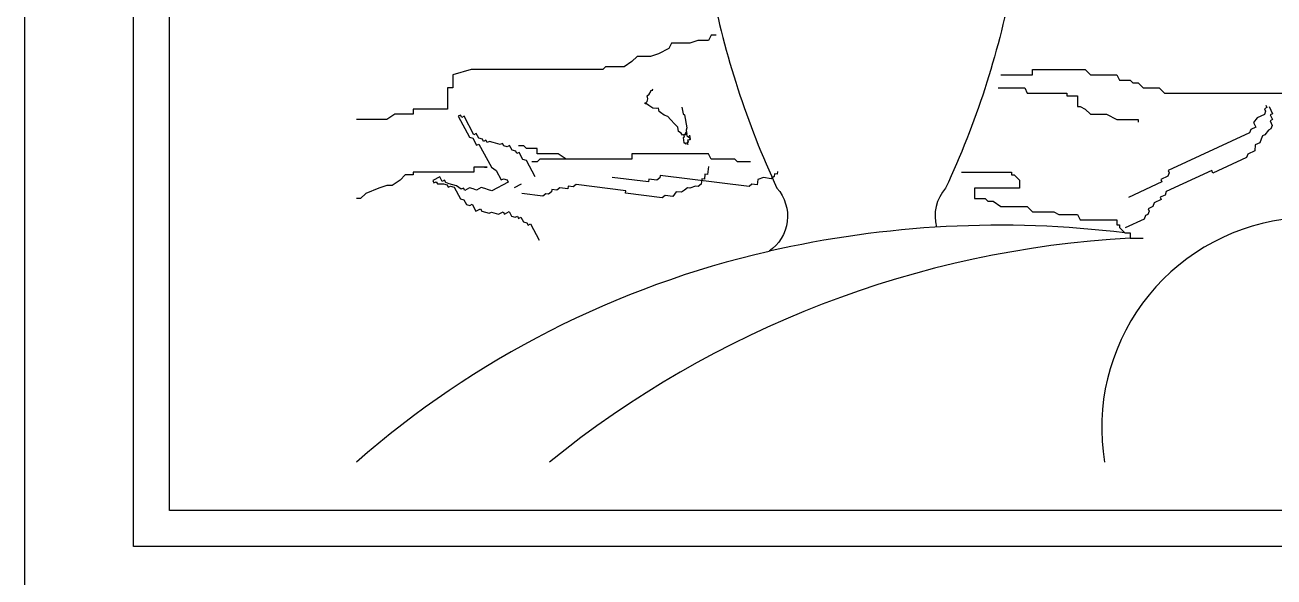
# Model space of a CAD drawing. Extents: x 4356 to 9625, y 5102 to 8915.
# Drawn here: x 5663.7 to 6009.5, y 7133.2 to 7286.1 of the extents above; entities that cross this region are included whole.
import ezdxf

# ---------------------------------------------------------------- set-up
doc = ezdxf.new("R2010")
doc.units = 0
doc.header["$LTSCALE"] = 10
doc.header["$MEASUREMENT"] = 0
for name, color, linetype in [('3', 3, 'CONTINUOUS'), ('4', 4, 'CONTINUOUS'), ('7', 7, 'CONTINUOUS')]:
    doc.layers.add(name, color=color, linetype=linetype)

# ---------------------------------------------------------------- blocks, each defined once
blk = doc.blocks.new('A$C1BAB2036')
at = {"layer": '3', "color": 3}
for p, q in [((191.38, 171.56), (189.92, 171.56)), ((184.13, 142.69), (183.83, 142.63)), ((183.91, 143.89), (184.13, 142.69)), ((141.76, 136.54), (140.3, 136.54)), ((142.49, 137.27), (141.76, 136.54)), ((152.71, 137.27), (142.49, 137.27)), ((137.39, 130.34), (135.45, 129.31))]:
    blk.add_line(p, q, dxfattribs=at)
at = {"layer": '3'}
blk.add_lwpolyline([(421.99, 450.6), (421.99, 40), (40, 40), (40, 450.6)], close=True, dxfattribs=at)
at = {"layer": '3', "color": 3}
for points in [[(231.5, 219.71, 0.59451), (189.92, 185.42, 0.061301), (208.16, 129.24, -1.493799)], [(231.5, 219.71, -0.59451), (273.09, 185.42, -0.061301), (254.85, 129.24, 1.493799)], [(208.16, 129.24, -0.449066), (205.97, 111.73, -0.239284)], [(254.85, 129.24, 0.24985), (252.32, 118.43, 0.239284)]]:
    blk.add_lwpolyline(points, format="xyb", dxfattribs=at)
for points in [[(189.92, 171.56), (189.19, 170.1), (186.27, 170.1), (184.08, 169.37), (178.97, 169.37), (178.24, 167.91), (175.33, 166.45), (173.14, 165.72), (169.49, 165.72), (168.03, 164.26), (165.84, 162.8), (160.73, 162.8), (160, 162.07), (123.52, 162.07), (118.42, 160.61), (118.42, 156.97), (116.96, 156.97), (116.96, 151.13), (107.47, 151.13), (107.47, 149.67), (102.37, 149.67), (100.18, 148.21), (91.73, 148.21)], [(270.17, 160.61), (278.93, 160.61), (278.93, 162.07), (293.52, 162.07), (294.98, 160.61), (302.28, 160.61), (303.01, 159.15), (305.92, 159.15), (306.65, 158.43), (308.11, 158.43), (309.57, 156.97), (313.95, 156.97), (315.41, 155.51), (348.23, 155.51)], [(181.86, 151.62), (182.19, 149.81), (182.55, 149.56), (183.22, 145.95), (183.03, 145.29), (183.14, 144.69), (182.84, 144.63), (182.95, 144.03), (182.35, 143.92), (182.46, 143.31), (182.16, 143.26), (182.43, 141.75), (182.74, 141.81), (182.79, 141.51), (183.39, 141.62), (183.45, 141.32), (183.34, 141.92), (183.64, 141.97), (183.53, 142.58), (184.13, 142.69), (184.02, 143.29), (183.72, 143.23), (183.66, 143.54), (183.36, 143.48), (183.14, 144.69), (183.19, 144.38), (182.04, 143.86), (181.63, 144.41), (180.92, 144.9), (180.69, 146.1), (179.92, 146.9), (178.74, 148.23), (177.97, 149.03), (176.96, 149.46), (175.89, 150.2), (175.53, 150.44), (175.36, 151.35), (174.76, 151.24), (173.8, 151.37), (172.73, 152.11), (172.01, 152.6), (171.71, 152.54), (171.66, 152.84), (171.96, 152.9), (172.2, 153.26), (172.39, 153.92), (172.23, 154.82), (172.77, 155.23), (173.26, 155.95), (173.21, 156.25), (173.81, 156.36), (173.75, 156.66)], [(269.44, 156.97), (276.74, 156.97), (277.47, 155.51), (288.41, 155.51), (288.41, 154.78), (291.33, 154.78), (291.33, 151.86), (292.06, 151.86), (293.52, 151.13), (294.98, 149.67), (299.36, 149.67), (302.28, 148.21), (308.11, 148.21), (308.11, 147.48)], [(343.49, 152.19), (343.79, 151.52), (343.13, 151.22), (343.44, 150.55), (343.08, 149.59), (341.09, 148.67), (340.07, 147.4), (340.68, 146.07), (339.35, 145.46), (338.99, 144.5), (316.46, 134.13), (316.76, 133.47), (316.4, 132.5), (314.41, 131.59), (314.72, 130.93), (305.44, 126.66)], [(141.25, 132.4), (138.85, 136.9), (137.86, 137.2), (136.83, 139.13), (136.18, 138.79), (135.84, 139.43), (134.85, 139.73), (134.17, 141.02), (133.52, 140.68), (132.54, 140.98), (132.19, 141.62), (131.55, 141.28), (129.57, 141.88), (128.59, 142.18), (127.94, 141.84), (127.6, 142.48), (126.96, 142.14), (126.61, 142.78), (125.63, 143.08), (124.94, 144.37), (124.3, 144.03), (121.55, 149.18), (120.91, 148.83), (120.56, 149.48), (119.92, 149.13), (123.01, 143.34), (124, 143.04), (125.03, 141.11), (125.67, 141.45), (129.1, 135.01), (130.43, 134.07), (131.81, 131.49), (132.45, 131.84), (133.44, 131.54), (133.78, 130.89), (129.27, 128.49), (128.29, 128.79), (127.3, 129.09), (126.31, 129.39), (125.03, 128.7), (124.04, 129.01), (123.05, 129.31), (121.76, 128.62), (121.42, 129.26), (120.78, 128.92), (119.45, 129.86), (118.46, 130.16), (117.47, 130.46), (116.48, 130.76), (116.14, 131.41), (115.5, 131.07), (114.81, 132.35), (112.88, 131.32), (113.22, 130.68), (113.87, 131.02), (114.21, 130.38), (115.84, 130.42), (116.83, 130.12), (117.17, 129.48), (117.82, 129.82), (118.8, 129.52), (120.52, 126.3), (121.51, 126), (122.19, 124.71), (123.18, 124.41), (123.82, 124.76), (124.85, 122.83), (126.14, 123.51), (126.48, 122.87), (127.47, 122.57), (128.46, 122.27), (129.1, 122.61), (131.08, 122.01), (132.36, 122.7), (132.71, 122.05), (134, 122.74), (134.68, 121.45), (135.67, 121.15), (136.31, 121.49), (136.66, 120.85), (137.3, 121.19), (137.99, 119.91), (138.97, 119.61), (139.32, 118.96), (139.96, 119.31), (142.36, 114.8)], [(344.46, 151.83), (345.37, 149.84), (344.71, 149.53), (345.32, 148.21), (344.66, 147.9), (345.26, 146.58), (344.91, 145.61), (344.24, 145.3), (343.22, 144.03), (342.56, 143.73), (342.2, 142.76), (341.84, 141.79), (340.52, 141.18), (340.46, 139.55), (338.48, 138.64), (338.12, 137.67), (328.84, 133.4), (328.53, 134.07), (315.94, 128.28), (315.58, 127.31), (314.25, 126.7), (314.56, 126.04), (312.57, 125.12), (312.21, 124.15), (310.89, 123.54), (311.19, 122.88), (310.83, 121.91), (310.17, 121.61), (309.81, 120.64), (304.51, 118.2)], [(200.86, 136.54), (197.21, 136.54), (196.48, 137.27), (189.92, 137.27), (189.19, 138.73), (168.03, 138.73), (168.03, 137.27), (149.79, 137.27), (147.6, 138.73), (141.76, 138.73), (141.76, 140.19), (138.85, 140.19), (138.12, 140.91), (136.66, 140.91)], [(127.17, 135.08), (127.9, 135.08), (124.25, 135.08), (124.25, 133.62), (107.47, 133.62), (107.47, 132.89), (105.28, 132.89), (103.82, 131.43), (101.64, 129.97), (100.18, 129.97), (97.99, 129.24), (94.34, 127.78), (92.88, 126.32), (91.73, 126.32)], [(189.24, 135.22), (188.97, 133.05), (188.24, 133.14), (188.06, 131.69), (187.34, 131.78), (187.16, 130.33), (186.34, 129.7), (185.62, 129.79), (184.08, 129.25), (183.36, 129.34), (182.54, 128.7), (181.73, 128.07), (180.28, 128.25), (179.37, 126.89), (177.2, 127.17), (176.39, 126.53), (166.25, 127.8), (166.34, 128.52), (152.59, 130.24), (151.77, 129.61), (150.33, 129.79), (150.24, 129.07), (148.06, 129.34), (147.25, 128.7), (145.8, 128.89), (145.71, 128.16), (144.9, 127.53), (144.17, 127.62), (143.36, 126.98), (137.57, 127.71)], [(208.3, 133.85), (208.21, 133.12), (207.49, 133.21), (207.4, 132.49), (206.59, 131.85), (204.41, 132.13), (202.87, 131.58), (202.69, 130.14), (201.25, 130.32), (200.43, 129.68), (175.82, 132.76), (175.73, 132.04), (174.91, 131.4), (172.74, 131.67), (172.65, 130.95), (162.51, 132.22)], [(259.23, 133.62), (273.09, 133.62), (273.09, 132.89), (273.82, 132.89), (275.28, 131.43), (275.28, 129.24), (262.88, 129.24), (262.88, 126.32), (265.8, 126.32), (266.53, 125.59), (267.98, 125.59), (270.17, 124.13), (277.47, 124.13), (278.93, 122.67), (284.77, 122.67), (286.22, 121.95), (291.33, 121.95), (292.06, 120.49), (302.28, 120.49), (302.28, 119.03), (303.01, 119.03), (303.01, 118.3), (304.46, 116.84), (305.92, 116.84), (305.92, 115.38), (309.57, 115.38)]]:
    blk.add_lwpolyline(points, dxfattribs=at)
for centre, radius, start, end in [((269.74, -165.85), 284.81, 82.9975, 102.939), ((356.32, 62.86), 58.26, 97.9814, 189.3717), ((321.28, -163.71), 279.51, 93.1499, 129.0458), ((264.83, -144.49), 262.89, 102.939, 131.1822)]:
    blk.add_arc(centre, radius, start, end, dxfattribs=at)
at = {"layer": '4'}
blk.add_lwpolyline([(0, 0), (0, 490.6), (461.99, 490.6), (461.99, 0)], close=True, dxfattribs=at)
at = {"layer": '7'}
blk.add_lwpolyline([(30, 460.6), (431.99, 460.6), (431.99, 30), (30, 30)], close=True, dxfattribs=at)

msp = doc.modelspace()

# ---------------------------------------------------------------- block references
at = {"layer": '3', "color": 3}
msp.add_blockref('A$C1BAB2036', (5663.7, 7111.7), dxfattribs=at)

doc.saveas('drawing.dxf')
